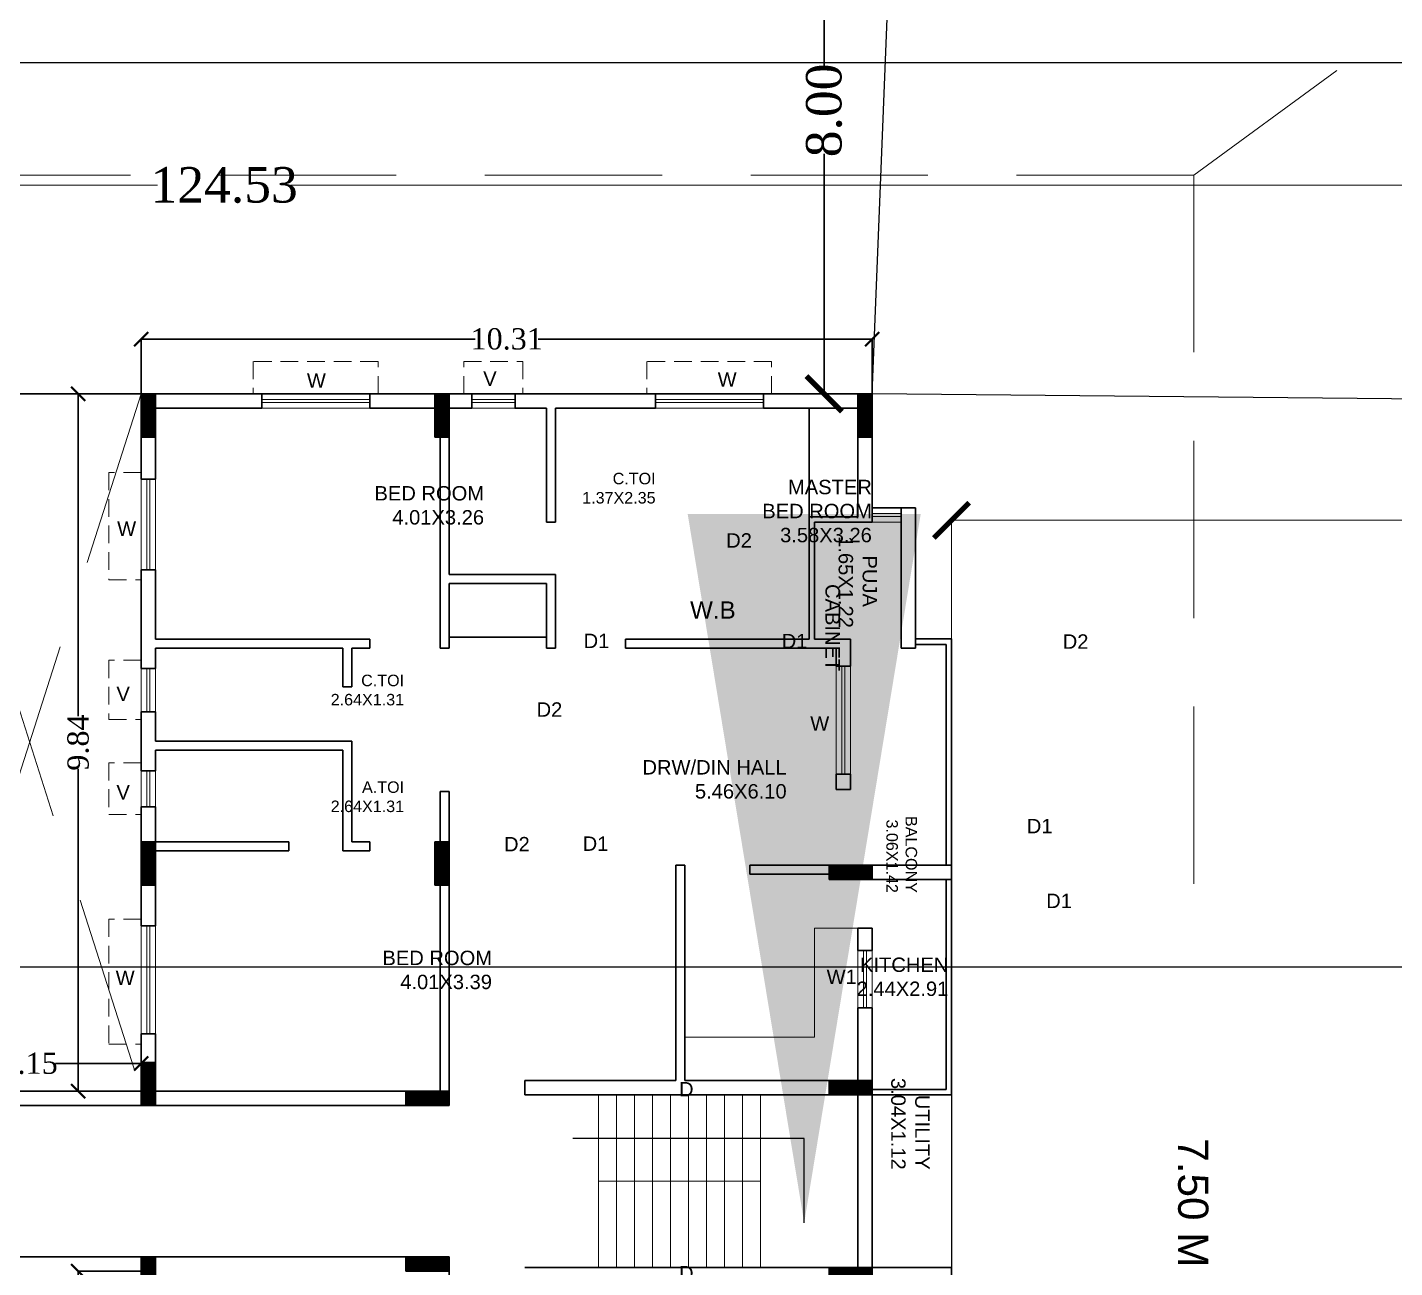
# Model space of a CAD drawing. Header units: metres. Extents: x 0 to 63445, y 32350 to 32804.
# Drawn here: x 63034.82 to 63054.12, y 32768.26 to 32785.76 of the extents above; entities that cross this region are included whole.
import ezdxf

# ---------------------------------------------------------------- set-up
doc = ezdxf.new("R2010")
doc.units = ezdxf.units.M
doc.header["$MEASUREMENT"] = 0
doc.header["$PDMODE"] = 34
doc.header["$PDSIZE"] = -10
for name, pattern in [('CONTINULUS', [0]), ('DASHED', [0.75, 0.5, -0.25]), ('DASHED2', [0.375, 0.25, -0.125])]:
    doc.linetypes.add(name, pattern=pattern)
doc.layers.get('0').update_dxf_attribs({"lineweight": 25})
doc.layers.add('BLK_1_COVERED_AREA', color=140, linetype='Continuous', lineweight=30, true_color=0x00bfff)
for name, color, linetype, lineweight in [('BLK_1_LVL_0_BLDG_FOOT_PRINT', 1, 'DASHED', 9), ('COLUMN', 1, 'Continuous', 30), ('DIM', 56, 'Continuous', 20), ('DIST_BETWEEN_BLK_1_BLK_2', 7, 'Continuous', 0), ('DIST_BETWEEN_BLK_2_BLK_3', 7, 'Continuous', 0), ('elev', 252, 'Continuous', 20), ('hatch', 251, 'Continuous', 20), ('STEPS', 114, 'Continuous', 20), ('TEXT-2', 65, 'Continuous', 18), ('wall', 7, 'Continuous', 30), ('window', 154, 'Continuous', 9)]:
    doc.layers.add(name, color=color, linetype=linetype, lineweight=lineweight)
doc.layers.add('BLK_1_LVL_0_REAR_SETBACK', color=11, linetype='Continuous', plot=False)
doc.layers.add('BLK_2_LVL_0_SIDE_SETBACK1', color=171, linetype='Continuous', plot=False)
doc.layers.add('BLK_1_LVL_0_SIDE_SETBACK2', color=7, linetype='Continuous', true_color=0x00cc33, plot=False)
doc.layers.add('text', color=65, linetype='Continuous')
doc.styles.add('AutoDCRFont', font='arial.ttf')
doc.styles.add('small int', font='arial.ttf', dxfattribs={"height": 18})
doc.styles.get("Standard").update_dxf_attribs({"font": 'arial.ttf', "height": 0.4})
doc.styles.add('TNR', font='times.ttf', dxfattribs={"height": 0.5})
doc.dimstyles.new('ARCHANA', dxfattribs={"dimscale": 0, "dimtxt": 0.5, "dimasz": 0.5, "dimexe": 0, "dimexo": 0, "dimgap": 0, "dimtad": 0, "dimzin": 0, "dimdsep": 46, "dimtxsty": 'TNR', "dimblk": 'ARCHTICK', "dimcen": 0.09, "dimclrd": 36, "dimclre": 36, "dimclrt": 7, "dimadec": 0, "dimazin": 0, "dimtfac": 1, "dimtofl": 0, "dimtmove": 0, "dimatfit": 3, "dimldrblk": 'ARCHTICK', "dimfxl": 1, "dimfrac": 2, "dimtolj": 1, "dimtzin": 0, "dimlwd": -1, "dimlwe": -1, "dimarcsym": 0})
doc.dimstyles.new('STD', dxfattribs={"dimtxt": 10, "dimasz": 10, "dimexe": 0, "dimexo": 0, "dimgap": 0.09, "dimtad": 0, "dimdec": 0, "dimzin": 0, "dimdsep": 46, "dimlunit": 4, "dimtxsty": 'small int', "dimcen": 0.09, "dimclrd": 75, "dimclre": 75, "dimadec": 0, "dimazin": 0, "dimtfac": 1, "dimtdec": 0, "dimtofl": 0, "dimtmove": 0, "dimatfit": 3, "dimfxl": 1, "dimtolj": 1, "dimtzin": 0, "dimarcsym": 0})

# ---------------------------------------------------------------- blocks, each defined once
blk = doc.blocks.new('A$C7D115503')
at = {"layer": 'COLUMN', "ltscale": 3}
h = blk.add_hatch(dxfattribs=at)
h.set_pattern_fill('ANSI31', color=256, style=0)
h.paths.add_polyline_path([(-14.36, -11.59), (-6.36, -11.59), (-6.36, 12.41), (-14.36, 12.41)])
at = {"layer": 'COLUMN', "ltscale": 0.05}
for p, q in [((-14.36, 12.41), (-6.36, 12.41)), ((-14.36, 12.41), (-14.36, -11.59)), ((-6.36, 12.41), (-6.36, -11.59)), ((-6.36, -11.59), (-14.36, -11.59))]:
    blk.add_line(p, q, dxfattribs=at)
blk = doc.blocks.new('_ArchTick')
at = {"color": 0, "linetype": 'ByBlock', "const_width": 0.15}
blk.add_lwpolyline([(-0.5, -0.5), (0.5, 0.5)], dxfattribs=at)
blk = doc.blocks.new('*D59')
at = {"layer": 'Defpoints', "color": 0, "ltscale": 0.5, "transparency": 16777216}
for p in [(63046.066, 32788.589), (63046.478, 32788.589), (63046.229, 32780.593)]:
    blk.add_point(p, dxfattribs=at)
at = {"layer": 'wall', "color": 36, "ltscale": 0.5, "transparency": 16777216}
for p, q in [((63046.478, 32788.589), (63046.066, 32788.589)), ((63046.066, 32788.589), (63046.066, 32785.201)), ((63046.066, 32780.593), (63046.066, 32783.98)), ((63046.229, 32780.593), (63046.066, 32780.593))]:
    blk.add_line(p, q, dxfattribs=at)
at = {"layer": 'wall', "color": 36, "ltscale": 0.5, "transparency": 16777216, "xscale": 0.5, "yscale": 0.5, "zscale": 0.5}
for p, rotation in [((63046.066, 32788.589), 90), ((63046.066, 32780.593), 270)]:
    blk.add_blockref('_ArchTick', p, dxfattribs=dict(at, rotation=rotation))
at = {"layer": 'wall', "color": 7, "ltscale": 0.5, "transparency": 16777216, "insert": (63046.066, 32784.591), "char_height": 0.5, "attachment_point": 5, "rotation": 90, "style": 'TNR'}
blk.add_mtext('\\A1;8.00', dxfattribs=at)
blk = doc.blocks.new('*D95')
at = {"layer": 'Defpoints', "color": 0, "ltscale": 0.5, "transparency": 16777216}
for p in [(63033.281, 32771.146), (63033.281, 32770.754), (63036.43, 32770.754)]:
    blk.add_point(p, dxfattribs=at)
at = {"layer": 'wall', "color": 36, "ltscale": 0.5, "transparency": 16777216}
for p, q in [((63033.281, 32770.754), (63033.281, 32771.146)), ((63033.281, 32771.146), (63034.492, 32771.146)), ((63036.43, 32771.146), (63035.22, 32771.146)), ((63036.43, 32770.754), (63036.43, 32771.146))]:
    blk.add_line(p, q, dxfattribs=at)
at = {"layer": 'wall', "color": 36, "ltscale": 0.5, "transparency": 16777216, "xscale": 0.2, "yscale": 0.2, "zscale": 0.2, "rotation": 180}
blk.add_blockref('_ArchTick', (63033.281, 32771.146), dxfattribs=at)
at = {"layer": 'wall', "color": 36, "ltscale": 0.5, "transparency": 16777216, "xscale": 0.2, "yscale": 0.2, "zscale": 0.2}
blk.add_blockref('_ArchTick', (63036.43, 32771.146), dxfattribs=at)
at = {"layer": 'wall', "color": 7, "ltscale": 0.5, "transparency": 16777216, "insert": (63034.856, 32771.146), "char_height": 0.5, "attachment_point": 5, "style": 'TNR'}
blk.add_mtext('\\A1;{\\H0.6x;3.15}', dxfattribs=at)
blk = doc.blocks.new('*D96')
at = {"layer": 'Defpoints', "color": 0, "ltscale": 0.5, "transparency": 16777216}
for p in [(63035.542, 32780.593), (63036.43, 32780.593), (63036.43, 32770.754)]:
    blk.add_point(p, dxfattribs=at)
at = {"layer": 'wall', "color": 36, "ltscale": 0.5, "transparency": 16777216}
for p, q in [((63036.43, 32780.593), (63035.542, 32780.593)), ((63035.542, 32780.593), (63035.542, 32776.045)), ((63035.542, 32770.754), (63035.542, 32775.302)), ((63036.43, 32770.754), (63035.542, 32770.754))]:
    blk.add_line(p, q, dxfattribs=at)
at = {"layer": 'wall', "color": 36, "ltscale": 0.5, "transparency": 16777216, "xscale": 0.2, "yscale": 0.2, "zscale": 0.2}
for p, rotation in [((63035.542, 32780.593), 90), ((63035.542, 32770.754), 270)]:
    blk.add_blockref('_ArchTick', p, dxfattribs=dict(at, rotation=rotation))
at = {"layer": 'wall', "color": 7, "ltscale": 0.5, "transparency": 16777216, "insert": (63035.542, 32775.673), "char_height": 0.5, "attachment_point": 5, "rotation": 90, "style": 'TNR'}
blk.add_mtext('\\A1;{\\H0.6x;9.84}', dxfattribs=at)
blk = doc.blocks.new('*D97')
at = {"layer": 'Defpoints', "color": 0, "ltscale": 0.5, "transparency": 16777216}
for p in [(63046.744, 32781.365), (63036.43, 32780.593), (63046.744, 32780.593)]:
    blk.add_point(p, dxfattribs=at)
at = {"layer": 'wall', "color": 36, "ltscale": 0.5, "transparency": 16777216}
for p, q in [((63036.43, 32780.593), (63036.43, 32781.365)), ((63036.43, 32781.365), (63041.142, 32781.365)), ((63046.744, 32781.365), (63042.032, 32781.365)), ((63046.744, 32780.593), (63046.744, 32781.365))]:
    blk.add_line(p, q, dxfattribs=at)
at = {"layer": 'wall', "color": 36, "ltscale": 0.5, "transparency": 16777216, "xscale": 0.2, "yscale": 0.2, "zscale": 0.2, "rotation": 180}
blk.add_blockref('_ArchTick', (63036.43, 32781.365), dxfattribs=at)
at = {"layer": 'wall', "color": 36, "ltscale": 0.5, "transparency": 16777216, "xscale": 0.2, "yscale": 0.2, "zscale": 0.2}
blk.add_blockref('_ArchTick', (63046.744, 32781.365), dxfattribs=at)
at = {"layer": 'wall', "color": 7, "ltscale": 0.5, "transparency": 16777216, "insert": (63041.587, 32781.365), "char_height": 0.5, "attachment_point": 5, "style": 'TNR'}
blk.add_mtext('\\A1;{\\H0.6x;10.31}', dxfattribs=at)
blk = doc.blocks.new('*D114')
at = {"layer": 'Defpoints', "color": 0, "ltscale": 0.5, "transparency": 16777216}
for p in [(63036.43, 32768.214), (63035.542, 32758.375), (63036.43, 32758.375)]:
    blk.add_point(p, dxfattribs=at)
at = {"layer": 'wall', "color": 36, "ltscale": 0.5, "transparency": 16777216}
for p, q in [((63036.43, 32768.214), (63035.542, 32768.214)), ((63035.542, 32768.214), (63035.542, 32763.666)), ((63035.542, 32758.375), (63035.542, 32762.924)), ((63036.43, 32758.375), (63035.542, 32758.375))]:
    blk.add_line(p, q, dxfattribs=at)
at = {"layer": 'wall', "color": 36, "ltscale": 0.5, "transparency": 16777216, "xscale": 0.2, "yscale": 0.2, "zscale": 0.2}
for p, rotation in [((63035.542, 32768.214), 90), ((63035.542, 32758.375), 270)]:
    blk.add_blockref('_ArchTick', p, dxfattribs=dict(at, rotation=rotation))
at = {"layer": 'wall', "color": 7, "ltscale": 0.5, "transparency": 16777216, "insert": (63035.542, 32763.295), "char_height": 0.5, "attachment_point": 5, "rotation": 90, "style": 'TNR'}
blk.add_mtext('\\A1;{\\H0.6x;9.84}', dxfattribs=at)
blk = doc.blocks.new('*D172')
at = {"layer": 'Defpoints', "color": 0, "ltscale": 3, "transparency": 16777216}
for p in [(20.474, 32785.26), (63119.861, 32785.26), (19.643, 32772.509)]:
    blk.add_point(p, dxfattribs=at)
at = {"layer": 'DIM', "ltscale": 3, "transparency": 16777216}
for p, q in [((25.474, 32785.26), (20.474, 32785.26)), ((20.474, 32785.26), (20.474, 32779.279)), ((20.474, 32772.509), (20.474, 32778.49)), ((19.643, 32772.509), (20.474, 32772.509))]:
    blk.add_line(p, q, dxfattribs=at)
at = {"layer": 'DIM', "ltscale": 3, "transparency": 16777216, "xscale": 0.05, "yscale": 0.05, "zscale": 0.05}
for p, rotation in [((20.474, 32785.26), 90), ((20.474, 32772.509), 270)]:
    blk.add_blockref('_ArchTick', p, dxfattribs=dict(at, rotation=rotation))
at = {"layer": 'DIM', "color": 7, "ltscale": 3, "transparency": 16777216, "insert": (20.474, 32778.885), "char_height": 0.4, "attachment_point": 5, "rotation": 90}
blk.add_mtext('\\A1;{\\H0.6x;12.75}', dxfattribs=at)
blk = doc.blocks.new('*D332')
at = {"layer": 'Defpoints', "color": 0, "ltscale": 0.5, "transparency": 16777216}
for p in [(63102.966, 32778.808), (63102.966, 32776.816), (63047.863, 32776.192)]:
    blk.add_point(p, dxfattribs=at)
at = {"layer": 'DIST_BETWEEN_BLK_1_BLK_2', "color": 36, "ltscale": 0.5, "transparency": 16777216}
for p, q in [((63047.863, 32776.192), (63047.863, 32778.808)), ((63047.863, 32778.808), (63074.615, 32778.808)), ((63102.966, 32778.808), (63076.215, 32778.808)), ((63102.966, 32776.816), (63102.966, 32778.808))]:
    blk.add_line(p, q, dxfattribs=at)
at = {"layer": 'DIST_BETWEEN_BLK_1_BLK_2', "color": 36, "ltscale": 0.5, "transparency": 16777216, "xscale": 0.5, "yscale": 0.5, "zscale": 0.5, "rotation": 180}
blk.add_blockref('_ArchTick', (63047.863, 32778.808), dxfattribs=at)
at = {"layer": 'DIST_BETWEEN_BLK_1_BLK_2', "color": 36, "ltscale": 0.5, "transparency": 16777216, "xscale": 0.5, "yscale": 0.5, "zscale": 0.5}
blk.add_blockref('_ArchTick', (63102.966, 32778.808), dxfattribs=at)
at = {"layer": 'DIST_BETWEEN_BLK_1_BLK_2', "color": 7, "ltscale": 0.5, "transparency": 16777216, "insert": (63075.415, 32778.808), "char_height": 0.5, "attachment_point": 5, "style": 'TNR'}
blk.add_mtext('\\A1;55.10', dxfattribs=at)
blk = doc.blocks.new('*D380')
at = {"layer": 'Defpoints', "color": 0, "ltscale": 0.5, "transparency": 16777216}
for p in [(63099.867, 32783.536), (62975.334, 32781.958), (63099.867, 32781.958)]:
    blk.add_point(p, dxfattribs=at)
at = {"layer": 'DIST_BETWEEN_BLK_2_BLK_3', "color": 36, "ltscale": 0.5, "transparency": 16777216}
for p, q in [((62975.334, 32781.958), (62975.334, 32783.536)), ((62975.334, 32783.536), (63036.66, 32783.536)), ((63099.867, 32783.536), (63038.542, 32783.536)), ((63099.867, 32781.958), (63099.867, 32783.536))]:
    blk.add_line(p, q, dxfattribs=at)
at = {"layer": 'DIST_BETWEEN_BLK_2_BLK_3', "color": 36, "ltscale": 0.5, "transparency": 16777216, "xscale": 0.5, "yscale": 0.5, "zscale": 0.5, "rotation": 180}
blk.add_blockref('_ArchTick', (62975.334, 32783.536), dxfattribs=at)
at = {"layer": 'DIST_BETWEEN_BLK_2_BLK_3', "color": 36, "ltscale": 0.5, "transparency": 16777216, "xscale": 0.5, "yscale": 0.5, "zscale": 0.5}
blk.add_blockref('_ArchTick', (63099.867, 32783.536), dxfattribs=at)
at = {"layer": 'DIST_BETWEEN_BLK_2_BLK_3', "color": 7, "ltscale": 0.5, "transparency": 16777216, "insert": (63037.601, 32783.536), "char_height": 0.5, "attachment_point": 5, "style": 'TNR'}
blk.add_mtext('\\A1;124.53', dxfattribs=at)
blk = doc.blocks.new('*D487')
at = {"layer": 'Defpoints', "color": 0, "ltscale": 3, "transparency": 16777216}
for p in [(0.832, 32781.665), (63266.619, 32781.665), (0, 32768.914)]:
    blk.add_point(p, dxfattribs=at)
at = {"layer": 'DIM', "ltscale": 3, "transparency": 16777216}
for p, q in [((5.832, 32781.665), (0.832, 32781.665)), ((0.832, 32781.665), (0.832, 32775.684)), ((0.832, 32768.914), (0.832, 32774.895)), ((0, 32768.914), (0.832, 32768.914))]:
    blk.add_line(p, q, dxfattribs=at)
at = {"layer": 'DIM', "ltscale": 3, "transparency": 16777216, "xscale": 0.05, "yscale": 0.05, "zscale": 0.05}
for p, rotation in [((0.832, 32781.665), 90), ((0.832, 32768.914), 270)]:
    blk.add_blockref('_ArchTick', p, dxfattribs=dict(at, rotation=rotation))
at = {"layer": 'DIM', "color": 7, "ltscale": 3, "transparency": 16777216, "insert": (0.832, 32775.289), "char_height": 0.4, "attachment_point": 5, "rotation": 90}
blk.add_mtext('\\A1;{\\H0.6x;12.75}', dxfattribs=at)

msp = doc.modelspace()

# ---------------------------------------------------------------- linework, layer by layer
at = {"layer": 'BLK_1_COVERED_AREA', "linetype": 'CONTINULUS', "ltscale": 0.05}
msp.add_lwpolyline([(62984.4846, 32758.3753), (63046.7442, 32758.3753), (63046.7442, 32759.9842), (63047.3538, 32759.9842), (63047.3538, 32761.8342), (63047.8635, 32761.8342), (63047.8635, 32768.2648), (63046.7442, 32768.2648), (63046.7442, 32770.7033), (63047.8635, 32770.7033), (63047.8635, 32777.1339), (63047.3538, 32777.1339), (63047.3538, 32778.9839), (63046.7442, 32778.9839), (63046.7442, 32780.5928), (62984.4846, 32780.5928)], dxfattribs=at)
at = {"layer": 'BLK_1_LVL_0_BLDG_FOOT_PRINT', "linetype": 'CONTINULUS', "ltscale": 0.05}
msp.add_lwpolyline([(62984.4846, 32758.3753), (63046.7442, 32758.3753), (63046.7442, 32759.9842), (63047.3538, 32759.9842), (63047.3538, 32761.8342), (63047.8635, 32761.8342), (63047.8635, 32768.2648), (63046.7442, 32768.2648), (63046.7442, 32770.7033), (63047.8635, 32770.7033), (63047.8635, 32777.1339), (63047.3538, 32777.1339), (63047.3538, 32778.9839), (63046.7442, 32778.9839), (63046.7442, 32780.5928), (62984.4846, 32780.5928)], dxfattribs=at)
at = {"layer": 'BLK_1_LVL_0_REAR_SETBACK', "color": 11}
msp.add_lwpolyline([(62984.4846, 32780.5928), (63046.7442, 32780.5928), (63047.0634, 32788.5956), (63023.2468, 32788.4739), (62996.0461, 32788.5887), (62984.6735, 32788.5996), (62984.4846, 32780.5928)], close=True, dxfattribs=at)
at = {"layer": 'BLK_1_LVL_0_SIDE_SETBACK2', "color": 102}
msp.add_lwpolyline([(63055.7856, 32767.337), (63098.6737, 32772.1979), (63125.6442, 32773.7737), (63124.4385, 32779.8469), (63046.7442, 32780.5928), (63046.7442, 32778.9839), (63047.3538, 32778.9839), (63047.3538, 32777.1339), (63047.8635, 32777.1339), (63047.8635, 32766.2162), (63047.8635, 32761.8342), (63047.3538, 32761.8342), (63047.3538, 32759.9842), (63046.7442, 32759.9842), (63046.7442, 32758.3753), (63056.3671, 32758.4216), (63055.8587, 32766.2163), (63055.7856, 32767.337)], close=True, dxfattribs=at)
at = {"layer": 'BLK_2_LVL_0_SIDE_SETBACK1', "ltscale": 0.5}
msp.add_lwpolyline([(63102.9661, 32772.5092), (63102.9661, 32777.9703), (63101.4559, 32777.9703), (63101.4559, 32779.6976), (63099.8672, 32779.6976), (63099.8672, 32785.2604), (62961.1693, 32785.2604), (62959.0864, 32772.5092), (63102.9661, 32772.5092)], close=True, dxfattribs=at)
at = {"layer": 'elev', "ltscale": 0.05}
for p, q in [((63045.9314, 32771.5161), (63045.9314, 32773.0529)), ((63046.541, 32773.0529), (63045.9314, 32773.0529)), ((63045.9314, 32771.5161), (63044.1025, 32771.5161))]:
    msp.add_line(p, q, dxfattribs=at)
at = {"layer": 'hatch', "linetype": 'DASHED2', "ltscale": 10}
for p, q in [((63051.2798, 32783.6795), (63055.8122, 32786.9867)), ((63051.2798, 32783.6795), (63021.958, 32783.6795)), ((63051.2798, 32783.6795), (63051.2798, 32772.9759)), ((63036.4299, 32780.5928), (63033.2814, 32770.7541)), ((63033.2814, 32780.5917), (63036.4299, 32770.7541))]:
    msp.add_line(p, q, dxfattribs=at)
at = {"layer": 'STEPS'}
for p, q in [((63042.8833, 32770.7033), (63042.8833, 32768.2648)), ((63043.1373, 32770.7033), (63043.1373, 32768.2648)), ((63043.3913, 32770.7033), (63043.3913, 32768.2648)), ((63043.6453, 32770.7033), (63043.6453, 32768.2648)), ((63043.8993, 32770.7033), (63043.8993, 32768.2648)), ((63044.1533, 32770.7033), (63044.1533, 32768.2648)), ((63044.4074, 32770.7033), (63044.4074, 32768.2648)), ((63044.6614, 32770.7033), (63044.6614, 32768.2648)), ((63044.9154, 32770.7033), (63044.9154, 32768.2648)), ((63045.1694, 32770.7033), (63045.1694, 32768.2648)), ((63045.1694, 32769.4841), (63042.8833, 32769.4841))]:
    msp.add_line(p, q, dxfattribs=at)
at = {"layer": 'wall'}
for p, q in [((63036.4299, 32780.5928), (63033.2814, 32780.5928)), ((63045.8552, 32778.8569), (63045.8552, 32780.3896)), ((63045.8552, 32778.8569), (63045.8552, 32777.1297)), ((63045.9314, 32778.7807), (63045.9314, 32777.1297)), ((63040.7751, 32777.1584), (63042.1467, 32777.1584)), ((63039.2764, 32777.0027), (63039.2764, 32776.4566)), ((63039.4034, 32777.0027), (63039.4034, 32776.4566)), ((63040.7751, 32777.0027), (63040.648, 32777.0027)), ((63042.2737, 32777.0027), (63042.1467, 32777.0027)), ((63039.2764, 32775.5675), (63039.2764, 32774.1451)), ((63039.4034, 32775.6945), (63039.4034, 32774.2721)), ((63038.5144, 32774.2721), (63036.6331, 32774.2721)), ((63038.5144, 32774.2721), (63038.5144, 32774.1451)), ((63039.4034, 32774.2721), (63039.6574, 32774.2721)), ((63039.6574, 32774.2721), (63039.6574, 32774.1451)), ((63038.5144, 32774.1451), (63036.6331, 32774.1451)), ((63039.6574, 32774.1451), (63039.2764, 32774.1451)), ((63046.7442, 32773.9419), (63047.8635, 32773.9419)), ((63047.8635, 32773.9419), (63047.8635, 32773.7387)), ((63046.7442, 32773.7387), (63047.8635, 32773.7387)), ((63036.4299, 32770.7541), (63027.8421, 32770.7541)), ((63040.5718, 32770.7541), (63036.6331, 32770.7541)), ((63046.7442, 32770.7795), (63047.7873, 32770.7795)), ((63036.4299, 32770.5509), (63027.8421, 32770.5509)), ((63040.5718, 32770.5509), (63036.6331, 32770.5509)), ((63046.541, 32770.7033), (63046.541, 32768.2648)), ((63046.7442, 32770.7033), (63046.7442, 32768.2648)), ((63046.7442, 32770.7033), (63047.8635, 32770.7033)), ((63036.4299, 32768.4172), (63027.8421, 32768.4172)), ((63040.5718, 32768.4172), (63036.6331, 32768.4172)), ((63046.7442, 32768.2648), (63047.8635, 32768.2648))]:
    msp.add_line(p, q, dxfattribs=at)
at = {"layer": 'wall', "ltscale": 0.05}
for p, q in [((63036.4299, 32779.3898), (63036.4299, 32780.5928)), ((63038.1334, 32780.5928), (63036.6331, 32780.5928)), ((63040.5718, 32780.5928), (63039.6574, 32780.5928)), ((63041.0956, 32780.5928), (63040.5718, 32780.5928)), ((63043.6868, 32780.5928), (63041.7052, 32780.5928)), ((63046.7442, 32780.5928), (63045.2108, 32780.5928)), ((63046.7442, 32778.9839), (63046.7442, 32780.5928)), ((63046.7442, 32780.5928), (63046.7442, 32778.9839)), ((63038.1334, 32780.3896), (63036.6331, 32780.3896)), ((63036.6331, 32779.3898), (63036.6331, 32780.3896)), ((63039.6574, 32780.3896), (63039.6574, 32780.4023)), ((63040.5718, 32780.3896), (63039.6574, 32780.3896)), ((63040.648, 32777.0027), (63040.648, 32780.4023)), ((63041.0956, 32780.3896), (63040.7751, 32780.3896)), ((63041.0956, 32780.3896), (63040.9587, 32780.3896)), ((63042.1467, 32780.3896), (63041.7033, 32780.3896)), ((63042.1467, 32780.3896), (63041.7052, 32780.3896)), ((63042.1467, 32778.7807), (63042.1467, 32780.3896)), ((63043.6868, 32780.3896), (63042.2737, 32780.3896)), ((63042.2737, 32778.7807), (63042.2737, 32780.3896)), ((63046.541, 32780.3896), (63045.2108, 32780.3896)), ((63046.541, 32778.8569), (63046.541, 32780.3896)), ((63040.7751, 32778.0441), (63040.7751, 32779.9959)), ((63045.8552, 32778.8569), (63046.541, 32778.8569)), ((63046.7442, 32778.9839), (63047.3538, 32778.9839)), ((63047.1506, 32777.0027), (63047.1506, 32778.9839)), ((63047.3538, 32777.0027), (63047.3538, 32778.9839)), ((63042.1467, 32778.7807), (63042.2737, 32778.7807)), ((63045.9314, 32778.7807), (63046.7442, 32778.7807)), ((63036.4299, 32776.7178), (63036.4299, 32778.1112)), ((63036.6331, 32777.1297), (63036.6331, 32778.1112)), ((63040.7751, 32778.0441), (63042.2737, 32778.0441)), ((63040.7751, 32777.0027), (63040.7751, 32777.9171)), ((63040.7751, 32777.9171), (63042.1467, 32777.9171)), ((63042.1467, 32777.0027), (63042.1467, 32777.9171)), ((63042.2737, 32777.1297), (63042.2737, 32778.0441)), ((63036.6331, 32777.1297), (63039.5812, 32777.1297)), ((63039.4542, 32777.1297), (63039.6574, 32777.1297)), ((63039.6574, 32777.0027), (63039.6574, 32777.1297)), ((63042.2737, 32777.0027), (63042.2737, 32777.1297)), ((63043.2643, 32777.0027), (63043.2643, 32777.1297)), ((63043.2643, 32777.1297), (63045.8552, 32777.1297)), ((63045.9314, 32777.1297), (63046.4394, 32777.1297)), ((63046.4394, 32777.1297), (63046.4394, 32776.7509)), ((63047.8635, 32777.1339), (63047.3538, 32777.1339)), ((63047.8635, 32773.9419), (63047.8635, 32777.1339)), ((63036.6331, 32776.7178), (63036.6331, 32777.0027)), ((63036.6331, 32777.0027), (63039.2764, 32777.0027)), ((63039.4034, 32777.0027), (63039.6574, 32777.0027)), ((63043.2643, 32777.0027), (63046.2362, 32777.0027)), ((63046.2362, 32776.7509), (63046.2362, 32777.0027)), ((63046.4394, 32776.7509), (63046.4394, 32777.0027)), ((63047.1506, 32777.0027), (63047.3538, 32777.0027)), ((63047.7873, 32777.0577), (63047.3538, 32777.0577)), ((63047.7873, 32773.9419), (63047.7873, 32777.0577)), ((63039.2764, 32776.4566), (63039.4034, 32776.4566)), ((63036.4299, 32775.2731), (63036.4299, 32776.1082)), ((63036.6331, 32775.6945), (63036.6331, 32776.1082)), ((63036.6331, 32775.6945), (63039.4034, 32775.6945)), ((63036.6331, 32775.2731), (63036.6331, 32775.5675)), ((63036.6331, 32775.5675), (63039.2764, 32775.5675)), ((63046.2362, 32775.0087), (63046.2362, 32775.2268)), ((63046.4394, 32775.0087), (63046.4394, 32775.2268)), ((63046.4394, 32775.2268), (63046.4394, 32775.0087)), ((63040.648, 32774.0943), (63040.648, 32774.9823)), ((63040.648, 32774.9823), (63040.7751, 32774.9823)), ((63040.648, 32774.9823), (63040.7751, 32774.9823)), ((63040.7751, 32774.0943), (63040.7751, 32774.9823)), ((63046.2362, 32775.0087), (63046.4394, 32775.0087)), ((63036.4299, 32773.0881), (63036.4299, 32774.7682)), ((63036.6331, 32774.2721), (63036.6331, 32774.7682)), ((63036.6331, 32773.0881), (63036.6331, 32774.1451)), ((63040.5718, 32774.0943), (63040.648, 32774.0943)), ((63040.5718, 32773.9673), (63040.7751, 32773.9673)), ((63040.648, 32770.7541), (63040.648, 32773.8911)), ((63040.7751, 32770.5509), (63040.7751, 32773.8911)), ((63043.9755, 32770.9065), (63043.9755, 32773.9419)), ((63043.9755, 32773.9419), (63044.1025, 32773.9419)), ((63043.9755, 32773.9419), (63044.1025, 32773.9419)), ((63044.1025, 32770.9065), (63044.1025, 32773.9419)), ((63045.017, 32773.8149), (63045.017, 32773.9419)), ((63045.017, 32773.9419), (63046.541, 32773.9419)), ((63045.017, 32773.9419), (63046.7442, 32773.9419)), ((63046.7442, 32773.7387), (63046.7442, 32773.9419)), ((63046.7442, 32773.9419), (63046.7442, 32773.7387)), ((63045.017, 32773.8149), (63046.541, 32773.8149)), ((63045.017, 32773.8149), (63046.541, 32773.8149)), ((63046.541, 32773.7387), (63046.541, 32773.8149)), ((63047.7873, 32770.7795), (63047.7873, 32773.7387)), ((63047.8635, 32770.7033), (63047.8635, 32773.7387)), ((63046.541, 32773.0529), (63046.7442, 32773.0529)), ((63046.541, 32772.7411), (63046.541, 32773.0529)), ((63046.7442, 32772.7411), (63046.7442, 32773.0529)), ((63046.7442, 32773.0529), (63046.7442, 32772.7411)), ((63046.541, 32770.9065), (63046.541, 32771.9291)), ((63046.7442, 32771.9291), (63046.7442, 32770.7033)), ((63036.4299, 32771.1605), (63036.4299, 32771.564)), ((63036.6331, 32771.1605), (63036.6331, 32771.564)), ((63041.8419, 32770.7033), (63041.8419, 32770.9065)), ((63043.9755, 32770.9065), (63041.8419, 32770.9065)), ((63046.541, 32770.9065), (63044.1025, 32770.9065)), ((63041.8419, 32770.7033), (63046.541, 32770.7033)), ((63046.541, 32770.7033), (63041.8419, 32770.7033)), ((63040.7751, 32768.4172), (63040.7751, 32765.077)), ((63041.8419, 32768.2648), (63046.541, 32768.2648)), ((63046.7442, 32767.039), (63046.7442, 32768.2648)), ((63047.8635, 32768.2648), (63047.8635, 32765.2294))]:
    msp.add_line(p, q, dxfattribs=at)
at = {"layer": 'wall', "ltscale": 3}
for p, q in [((63038.1334, 32780.5928), (63038.1334, 32780.3896)), ((63039.6574, 32780.5928), (63039.6574, 32780.3896)), ((63041.0956, 32780.3896), (63041.0956, 32780.5928)), ((63041.7052, 32780.3896), (63041.7052, 32780.5928)), ((63043.6868, 32780.5928), (63043.6868, 32780.3896)), ((63045.2108, 32780.5928), (63045.2108, 32780.3896)), ((63036.6331, 32779.3898), (63036.4299, 32779.3898)), ((63036.6331, 32778.1112), (63036.4299, 32778.1112)), ((63036.6331, 32776.7178), (63036.4299, 32776.7178)), ((63046.4394, 32776.7509), (63046.2362, 32776.7509)), ((63036.6331, 32776.1082), (63036.4299, 32776.1082)), ((63036.6331, 32775.2731), (63036.4299, 32775.2731)), ((63046.4394, 32775.2268), (63046.2362, 32775.2268)), ((63036.6331, 32774.7682), (63036.4299, 32774.7682)), ((63036.6331, 32773.0881), (63036.4299, 32773.0881)), ((63046.7442, 32772.7411), (63046.541, 32772.7411)), ((63046.7442, 32771.9291), (63046.541, 32771.9291)), ((63036.6331, 32771.564), (63036.4299, 32771.564))]:
    msp.add_line(p, q, dxfattribs=at)
at = {"layer": 'wall', "ltscale": 0.1}
for p, q in [((63041.7052, 32780.3896), (63041.7629, 32780.3896)), ((63036.6331, 32776.1082), (63036.6331, 32776.0504)), ((63036.6331, 32774.7682), (63036.6331, 32774.2721))]:
    msp.add_line(p, q, dxfattribs=at)
at = {"layer": 'wall', "ltscale": 0.5}
msp.add_line((63046.7442, 32778.9839), (63046.7442, 32778.7807), dxfattribs=at)
at = {"layer": 'wall'}
msp.add_arc((63046.7188, 32780.4415), 0.0254, 0, 90, dxfattribs=at)
at = {"layer": 'window'}
for p, q in [((63038.1334, 32780.5928), (63039.6565, 32780.5928)), ((63041.0965, 32780.5928), (63041.0956, 32780.5928)), ((63041.0965, 32780.5928), (63041.7052, 32780.5928)), ((63043.6868, 32780.5928), (63045.2099, 32780.5928)), ((63038.1334, 32780.5129), (63039.6565, 32780.5129)), ((63038.1334, 32780.4695), (63039.6565, 32780.4695)), ((63038.1334, 32780.3896), (63039.6565, 32780.3896)), ((63041.0965, 32780.5129), (63041.0956, 32780.5129)), ((63041.0965, 32780.4696), (63041.0956, 32780.4696)), ((63041.0965, 32780.3896), (63041.0956, 32780.3896)), ((63041.7052, 32780.5129), (63041.0965, 32780.5129)), ((63041.7052, 32780.4696), (63041.0965, 32780.4695)), ((63041.7052, 32780.3896), (63041.0965, 32780.3896)), ((63041.7043, 32780.3896), (63041.7033, 32780.3896)), ((63043.6868, 32780.5129), (63045.2099, 32780.5129)), ((63043.6868, 32780.4695), (63045.2099, 32780.4695)), ((63043.6868, 32780.3896), (63045.2099, 32780.3896)), ((63036.4299, 32778.1112), (63036.4299, 32779.3889)), ((63036.5099, 32778.1112), (63036.5099, 32779.3889)), ((63036.5532, 32778.1112), (63036.5532, 32779.3889)), ((63036.6331, 32778.1112), (63036.6331, 32779.3889)), ((63047.1516, 32778.9839), (63046.7442, 32778.9839)), ((63047.1516, 32778.904), (63046.7442, 32778.904)), ((63047.1516, 32778.8607), (63046.7442, 32778.8607)), ((63047.1516, 32778.7807), (63046.7442, 32778.7807)), ((63036.4299, 32776.1082), (63036.4299, 32776.7178)), ((63036.4299, 32776.7169), (63036.4299, 32776.7178)), ((63036.5098, 32776.7169), (63036.5098, 32776.7178)), ((63036.5099, 32776.1082), (63036.5099, 32776.7178)), ((63036.5531, 32776.7169), (63036.5531, 32776.7178)), ((63036.5532, 32776.1082), (63036.5532, 32776.7178)), ((63036.6331, 32776.7169), (63036.6331, 32776.7178)), ((63036.6331, 32776.1082), (63036.6331, 32776.7178)), ((63046.2362, 32775.2268), (63046.2362, 32776.75)), ((63046.3161, 32775.2268), (63046.3161, 32776.75)), ((63046.3595, 32775.2268), (63046.3595, 32776.75)), ((63046.4394, 32775.2268), (63046.4394, 32776.75)), ((63036.4299, 32775.2722), (63036.4299, 32775.2731)), ((63036.4299, 32774.7682), (63036.4299, 32775.2731)), ((63036.5098, 32775.2722), (63036.5098, 32775.2731)), ((63036.5099, 32774.7682), (63036.5099, 32775.2731)), ((63036.5531, 32775.2722), (63036.5531, 32775.2731)), ((63036.5532, 32774.7682), (63036.5532, 32775.2731)), ((63036.6331, 32775.2722), (63036.6331, 32775.2731)), ((63036.6331, 32774.7682), (63036.6331, 32775.2731)), ((63036.4299, 32771.564), (63036.4299, 32773.0872)), ((63036.5099, 32771.564), (63036.5099, 32773.0872)), ((63036.5532, 32771.564), (63036.5532, 32773.0872)), ((63036.6331, 32771.564), (63036.6331, 32773.0872)), ((63046.541, 32772.7411), (63046.541, 32771.9291)), ((63046.621, 32772.7411), (63046.621, 32771.9291)), ((63046.6643, 32772.7411), (63046.6643, 32771.9291)), ((63046.7442, 32772.7411), (63046.7442, 32771.9291))]:
    msp.add_line(p, q, dxfattribs=at)
at = {"layer": 'window', "color": 8, "linetype": 'DASHED2'}
for points in [[(63039.7717, 32780.5928), (63039.7717, 32781.05), (63038.0095, 32781.05), (63038.0095, 32780.5928)], [(63040.9804, 32780.5928), (63040.9804, 32781.05), (63041.8144, 32781.05), (63041.8144, 32780.5928)], [(63045.3251, 32780.5928), (63045.3251, 32781.05), (63043.5629, 32781.05), (63043.5629, 32780.5928)], [(63036.4299, 32779.4836), (63035.9727, 32779.4836), (63035.9727, 32777.9668), (63036.4299, 32777.9668)], [(63036.4299, 32776.8329), (63035.9727, 32776.8329), (63035.9727, 32775.999), (63036.4299, 32775.999)], [(63036.4299, 32775.3883), (63035.9727, 32775.3883), (63035.9727, 32774.659), (63036.4299, 32774.659)], [(63036.4299, 32773.1818), (63035.9727, 32773.1818), (63035.9727, 32771.4197), (63036.4299, 32771.4197)]]:
    msp.add_lwpolyline(points, dxfattribs=at)

# ---------------------------------------------------------------- block references
at = {"layer": 'COLUMN', "ltscale": 0.05, "yscale": 0.025400733691282, "zscale": 0.025400733691282}
for p, xscale, rotation in [((63036.2683, 32780.2985), 0.025400733691282, 180), ((63040.4102, 32780.2985), 0.025400733691282, 180), ((63046.3794, 32780.2985), 0.025400733691282, 180), ((63036.2683, 32773.9778), 0.025400733691282, 180), ((63040.4102, 32773.9778), 0.025400733691282, 180), ((63046.4289, 32773.5771), 0.025400733691282, 270), ((63036.2683, 32770.8662), 0.025400733691282, 180), ((63040.4597, 32770.3893), 0.025400733691282, 270), ((63046.4289, 32770.5417), 0.025400733691282, 270), ((63040.4597, 32768.5789), -0.025400733691282, 270), ((63046.4289, 32768.4264), -0.025400733691282, 270)]:
    msp.add_blockref('A$C7D115503', p, dxfattribs=dict(at, xscale=xscale, rotation=rotation))
at = {"layer": 'COLUMN', "ltscale": 0.05, "xscale": -0.025400733691282, "yscale": 0.025400733691282, "zscale": 0.025400733691282}
msp.add_blockref('A$C7D115503', (63036.2683, 32768.1019), dxfattribs=at)

# ---------------------------------------------------------------- texts
at = {"layer": 'text'}
for s, insert, char_height, width, attachment_point in [('C.TOI\\P1.37X2.35', (63043.688, 32779.4786), 0.16256, 4.465728, 3), ('BED ROOM\\P4.01X3.26', (63041.2676, 32779.2909), 0.20321, 5.588511, 3), ('MASTER \\PBED ROOM\\P3.58X3.26', (63046.739, 32779.3795), 0.20321, 5.588511, 3), ('\\pt3.4545;D2', (63045.0466, 32778.4224), 0.203206, 5.867919, 9), ('W.B', (63044.8181, 32777.6648), 0.24385, 6.736694, 3), ('D1', (63043.0352, 32777.0057), 0.20321, 5.867919, 9), ('D1', (63045.8299, 32777.0027), 0.20321, 5.867919, 9), ('\\pt3.4545;D2', (63049.7952, 32776.9961), 0.203206, 5.867919, 9), ('C.TOI\\P2.64X1.31', (63040.1393, 32776.6305), 0.16256, 4.465728, 3), ('\\pt3.4545;D2', (63042.3716, 32776.0368), 0.203206, 5.867919, 9), ('DRW/DIN HALL\\P5.46X6.10', (63045.537, 32775.4253), 0.203206, 5.588511, 3), ('A.TOI\\P2.64X1.31', (63040.1393, 32775.1254), 0.16256, 4.465728, 3), ('D1', (63049.2882, 32774.3924), 0.20321, 5.867919, 9), ('\\pt3.4545;D2', (63041.9122, 32774.1374), 0.203206, 5.867919, 9), ('D1', (63043.0218, 32774.1451), 0.20321, 5.867919, 9), ('D1', (63049.5616, 32773.3374), 0.20321, 5.867919, 9), ('BED ROOM\\P4.01X3.39', (63041.3795, 32772.7362), 0.20321, 5.588511, 3), ('KITCHEN\\P2.44X2.91', (63047.8182, 32772.6397), 0.20321, 5.588511, 3), ('D', (63044.2236, 32770.6803), 0.2032, 5.867919, 9), ('D', (63044.2236, 32768.2878), 0.2032, 5.867919, 3)]:
    msp.add_mtext(s, dxfattribs=dict(at, insert=insert, char_height=char_height, width=width, attachment_point=attachment_point))
at = {"layer": 'text', "rotation": 270}
for s, insert, char_height, width, attachment_point in [('\\pi2.49093;PUJA\\P\\pi2.21877;1.65X1.22', (63046.8124, 32780.8033), 0.203206, 5.68602, 1), ('CABINET', (63046.0813, 32776.6788), 0.20321, 5.893319, 9), (' BALCONY\\P3.06X1.42', (63047.3771, 32773.5518), 0.16256, 4.470808, 3), ('UTILITY\\P3.04X1.12', (63047.5538, 32769.647), 0.20321, 5.588511, 3), ('7.50 M VEHICULAR ROAD', (63051.0545, 32762.8028), 0.426732, 11.789214, 9)]:
    msp.add_mtext(s, dxfattribs=dict(at, insert=insert, char_height=char_height, width=width, attachment_point=attachment_point))
at = {"layer": 'TEXT-2', "width": 0.183842, "attachment_point": 1, "style": 'AutoDCRFont'}
for s, insert, char_height in [('W', (63038.7679, 32780.8826), 0.2032), ('V', (63041.256, 32780.9076), 0.2032), ('W', (63044.5642, 32780.8977), 0.2032), ('W', (63036.091, 32778.7923), 0.2032), ('V', (63036.0811, 32776.4601), 0.2032), ('W', (63045.87, 32776.043), 0.2032), ('V', (63036.0811, 32775.0726), 0.2032), ('W1', (63046.1009, 32772.4692), 0.20321), ('W', (63036.0703, 32772.4553), 0.2032)]:
    msp.add_mtext(s, dxfattribs=dict(at, insert=insert, char_height=char_height))

# ---------------------------------------------------------------- dimensions: what is measured, and where the dimension line sits
at = {"layer": 'DIM', "ltscale": 3}
for base, p1, p2, picture, middle in [((20.4743, 32785.2604), (19.6426, 32772.5092), (63119.8612, 32785.2604), '*D172', (20.4743, 32778.8848)), ((0.8318, 32781.6651), (0, 32768.9139), (63266.6191, 32781.6651), '*D487', (0.8318, 32775.2895))]:
    dim = msp.add_linear_dim(base=base, p1=p1, p2=p2, angle=90, text='{\\H0.6x;<>}', dimstyle='ARCHANA', override={"dimscale": 1, "dimtxt": 0.278, "dimasz": 0.05, "dimtxsty": 'Standard', "dimclrd": 256, "dimclre": 256, "dimfxl": 5, "dimfxlon": 1, "dimarcsym": 1}, dxfattribs=at)
    dim.commit()
    dim.dimension.update_dxf_attribs({"geometry": picture, "text_midpoint": middle})
at = {"layer": 'DIST_BETWEEN_BLK_1_BLK_2', "ltscale": 0.5}
dim = msp.add_linear_dim(base=(63102.9661, 32778.8081), p1=(63047.8635, 32776.1918), p2=(63102.9661, 32776.8157), dimstyle='ARCHANA', override={"dimscale": 1, "dimfxl": 6, "dimarcsym": 1}, dxfattribs=at)
dim.commit()
dim.dimension.update_dxf_attribs({"geometry": '*D332', "text_midpoint": (63075.4148, 32778.8081)})
at = {"layer": 'DIST_BETWEEN_BLK_2_BLK_3', "color": 3, "ltscale": 0.5}
dim = msp.add_linear_dim(base=(63099.8672, 32783.5356), p1=(62975.3344, 32781.9585), p2=(63099.8672, 32781.9585), dimstyle='ARCHANA', override={"dimscale": 1, "dimfxl": 6, "dimarcsym": 1}, dxfattribs=at)
dim.commit()
dim.dimension.update_dxf_attribs({"geometry": '*D380', "text_midpoint": (63037.6008, 32783.5356)})
at = {"layer": 'wall', "ltscale": 0.5}
dim = msp.add_linear_dim(base=(63046.0658, 32788.5888), p1=(63046.2295, 32780.5928), p2=(63046.4781, 32788.5888), angle=270, dimstyle='ARCHANA', override={"dimscale": 1, "dimfxl": 6, "dimarcsym": 1}, dxfattribs=at)
dim.commit()
dim.dimension.update_dxf_attribs({"geometry": '*D59', "text_midpoint": (63046.0658, 32784.5908)})
dim = msp.add_linear_dim(base=(63046.7442, 32781.3648), p1=(63036.4299, 32780.5928), p2=(63046.7442, 32780.5928), text='{\\H0.6x;<>}', dimstyle='ARCHANA', override={"dimscale": 1, "dimtxt": 0.3, "dimasz": 0.2, "dimfxl": 6, "dimarcsym": 1}, dxfattribs=at)
dim.commit()
dim.dimension.update_dxf_attribs({"geometry": '*D97', "text_midpoint": (63041.5871, 32781.3648), "dimtype": 160})
for base, p1, p2, angle, picture, middle in [((63035.5423, 32780.5928), (63036.4299, 32770.7541), (63036.4299, 32780.5928), 90, '*D96', (63035.5423, 32775.6734)), ((63035.5423, 32758.3753), (63036.4299, 32768.214), (63036.4299, 32758.3753), 270, '*D114', (63035.5423, 32763.2947))]:
    dim = msp.add_linear_dim(base=base, p1=p1, p2=p2, angle=angle, text='{\\H0.6x;<>}', dimstyle='ARCHANA', override={"dimscale": 1, "dimtxt": 0.3, "dimasz": 0.2, "dimfxl": 6, "dimarcsym": 1}, dxfattribs=at)
    dim.commit()
    dim.dimension.update_dxf_attribs({"geometry": picture, "text_midpoint": middle})
dim = msp.add_linear_dim(base=(63033.2814, 32771.1458), p1=(63036.4299, 32770.7541), p2=(63033.2814, 32770.7541), text='{\\H0.6x;<>}', dimstyle='ARCHANA', override={"dimscale": 1, "dimtxt": 0.3, "dimasz": 0.2, "dimfxl": 6, "dimarcsym": 1}, dxfattribs=at)
dim.commit()
dim.dimension.update_dxf_attribs({"geometry": '*D95', "text_midpoint": (63034.8556, 32771.1458)})

# ---------------------------------------------------------------- leaders
at = {"layer": 'wall'}
msp.add_leader([(63045.7844, 32768.8976), (63045.7844, 32770.0863), (63042.5214, 32770.0863)], dimstyle='STD', override={"dimgap": 0.09, "dimtad": 0, "dimfxl": 0.18, "dimfxlon": 1, "dimarcsym": 1}, dxfattribs=at)

doc.saveas('drawing.dxf')
